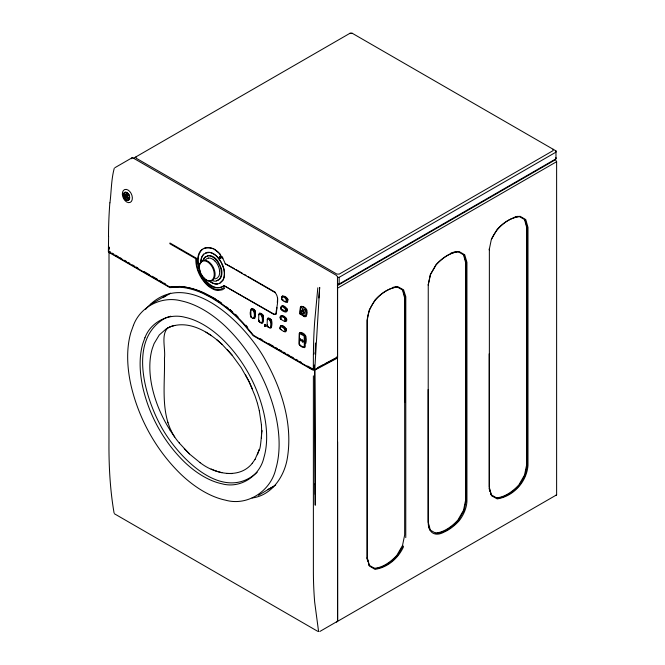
<?xml version="1.0" encoding="UTF-8"?>
<svg xmlns="http://www.w3.org/2000/svg" width="665" height="665" viewBox="0 0 665 665"><rect width="100%" height="100%" fill="white"/><g stroke="black" fill="none" stroke-linecap="round" stroke-linejoin="round"><path stroke-width="1" d="M337.371 285.634L555.475 159.708L556.622 161.695L337.621 288.128L337.612 357.329L314.761 369.599L312.5 369.391L253.54 335.351L243.523 323.348A111.936 64.63 60 0 0 219.949 302.492L211.553 297.139L203.158 292.8A111.936 64.621 60 0 0 179.592 286.44L169.575 286.873L108.378 251.545L108.611 236.017M109.085 251.644L110.149 252.035L109.01 251.711L108.969 441.66C108.802 465.525 110.016 489.473 114.081 513.014M313.39 354.246L313.331 369.748M337.621 441.784L337.621 621.31L336.482 621.975L556.622 494.868L556.622 161.695M405.243 402.308L405.243 298.369L403.073 290.356L396.822 286.723M489.182 353.838L489.182 486.855L491.352 494.868M405.766 537.578L405.8 296.681L403.58 289.832L397.936 286.756C381.685 289.366 368.476 303.822 367.205 320.222L367.205 558.226L369.408 566.04L375.018 569.34C387.72 567.528 398.36 558.184 403.555 546.697M489.365 248.585L489.365 488.792L491.593 495.799L497.229 498.9C513.496 496.314 526.722 481.842 527.985 465.417L527.985 227.388L525.766 219.6L520.138 216.316C507.42 218.162 496.788 227.521 491.601 239.043M264.894 324.952C264.753 323.232 266.274 325.784 265.751 326.316C263.215 326.149 265.85 323.664 265.751 326.316L264.603 325.659C265.601 324.046 265.401 324.379 264.894 324.952L264.72 325.925L265.734 326.374M265.501 325.301L265.751 326.316M126.217 194.404L125.685 194.779A1.87 1.205 66.2 0 1 125.876 194.429L126.159 194.296M315.268 352.392L315.21 354.295L315.418 342.982M305.759 343.572C307.055 338.859 306.249 332.924 300.339 332.384L299.857 332.899M314.761 369.599L319.674 287.396L318.834 297.937M314.088 369.815L314.296 365.035M276.981 307.562L276.291 313.813L275.352 314.512L273.631 314.296L223.806 285.526L223.232 286.166M277.313 302.55L277.637 297.878M281.42 307.513C281.436 301.935 290.921 310.879 285.908 311.661M315.193 484.137L315.235 483.596L315.235 505.225L314.761 370.131L337.612 357.961L336.739 357.454L324.861 363.788M317.82 287.804L314.728 321.045A455.425 262.941 -60 0 0 313.431 354.221M109.958 202.817C111.396 191.37 111.23 179.276 114.289 168.203M281.619 297.953L282.01 296.316C284.678 294.969 289.416 298.818 287.579 301.835C285.202 303.182 279.948 299.641 282.01 296.873C284.146 296.066 288.743 301.137 285.618 301.835M282.093 297.729L282.484 296.091M258.776 314.836C262.002 311.503 264.005 323.514 260.846 322.833M267.247 319.732C270.472 316.39 272.475 328.402 269.308 327.72M259.259 449.665C261.17 449.291 262.5 415.692 261.428 438.019M251.312 309.383L251.844 308.427C256.499 308.967 255.684 314.986 254.886 318.153L253.831 318.186M259.308 314.005L259.84 313.049C264.495 313.589 263.689 319.607 262.883 322.766L261.827 322.799M267.779 318.892L268.311 317.937C272.966 318.477 272.151 324.495 271.353 327.654L270.298 327.687M131.687 158.736L131.82 157.938L132.983 157.913L336.307 275.293L337.471 276.665L337.612 620.478L337.03 621.542L319.815 631.484M108.453 251.403L109.176 247.347L108.378 251.545L108.877 251.096M300.771 307.272L301.386 306.266C306.723 306.64 308.41 312.143 306.108 316.407L305.011 316.465L302.384 314.952M428.169 285.127L430.33 274.62L436.016 264.753A39.277 22.677 -60 0 1 458.409 251.827M489.182 249.899L491.352 239.392L497.029 229.525A39.277 22.677 -60 0 1 519.432 216.599M219.55 256.815L219.965 256.141A1.197 0.748 64.3 0 1 220.996 256.74C222.351 258.801 219.242 258.934 219.55 256.815L220.622 258.519L220.073 258.195M257.397 454.777L259.308 449.532L255.044 459.365M129.093 198.852C128.86 195.369 129.276 198.835 128.096 199.949L127.231 200.099A4.214 2.718 66.2 0 1 125.569 199.317L126.683 199.6L124.197 197.355L123.923 193.839L124.147 195.577L124.205 193.798L124.954 192.75L127.655 193.573M129.118 198.868L129.193 198.669A4.131 2.668 66.2 0 0 129.268 196.616C130.149 194.72 124.164 192.285 127.647 193.59M275.958 314.005C276.249 307.255 280.173 298.061 275.036 292.509L225.211 263.739C222.276 255.476 214.072 244.886 204.147 248.195M167.879 327.887C160.731 334.603 165.735 348.876 164.455 358.393C165.286 386.631 158.736 420.006 179.4 443.098L179.276 442.94M403.073 545.832L397.396 555.699A39.277 22.677 -60 0 1 375.002 568.625L368.743 564.992M280.588 325.983C282.733 323.996 288.627 329.665 285.418 331.527M287.105 302.06C288.851 298.976 284.853 296.515 282.301 296.141M252.21 463.364L255.111 459.266M145.635 309.291C185.452 262.717 246.865 324.62 266.249 361.677C282.234 390.771 292.849 424.744 287.347 458.143C284.396 476.522 271.736 495.475 252.06 498.002M203.822 254.13L202.434 255.992A17.024 10.357 65.9 0 0 200.963 262.725M202.501 249.225C196.898 254.313 197.405 262.933 199.616 269.558M252.293 463.281C239.358 479.507 214.554 474.079 200.148 462.657M257.147 472.291C222.526 504.228 177.563 456.489 161.263 426.83C144.646 396.689 127.173 338.219 166.208 317.621M167.763 422.275L167.879 422.79M163.133 297.646L170.606 293.157M258.427 495.342L275.701 485.001M205.385 257.014L208.478 255.543A13.217 8.105 63.8 0 1 217.854 261.004L221.403 268.51A13.624 8.612 63.8 0 1 220.747 277.829L219.6 279.342L216.433 280.854M219.583 283.39L222.85 280.223A17.024 10.806 63.6 0 0 223.664 268.569L221.096 262.11L217.039 256.707A16.475 10.033 63.5 0 0 209.808 252.476L205.427 252.958M223.565 285.975C202.118 298.519 183.324 240.356 213.523 248.677M174.654 437.013L174.687 436.988C164.105 422.233 156.258 405.451 152.235 387.712A85.17 49.177 60 0 1 152.235 348.759L154.081 343.622L159.251 335.002L166.208 328.851L170.789 326.507L168.037 327.812M555.475 495.533L556.622 494.868M115.02 167.63L132.26 157.663M133.216 158.428L350.031 33.25L352.209 33.25L555.965 150.889L555.973 152.152L339.15 277.33L337.695 277.33M150.872 304.238L166.001 295.509M225.211 263.739L234.437 268.693M223.806 285.526L273.963 314.104L275.676 314.321M170.706 326.532L170.282 326.781C189.118 319.932 208.527 331.785 222.01 344.304L216.815 339.749M555.965 150.889L555.973 158.819L339.15 283.997L339.15 277.33M222.143 344.437L232.11 355.21L241.262 367.762L249.018 381.544L252.359 388.9M249.018 381.544L255.077 396.016L257.505 403.489M257.422 403.322L259.342 410.754M259.275 410.596L261.453 424.877M179.359 443.114L189.492 454.004L200.248 462.774M261.412 424.736L261.711 431.602M221.877 472.699L216.549 471.202M232.11 473.571L227.048 473.48M317.546 367.679L323.032 364.761M268.02 489.423L273.556 486.605M315.235 494.411L314.761 370.131L312.5 369.923L253.199 335.692L243.307 323.838A111.188 64.197 60 0 0 219.891 303.124L211.553 297.812L203.216 293.498A111.188 64.197 60 0 0 179.808 287.18L169.908 287.604L109.534 252.742L109.01 251.711L110.149 252.035M167.131 317.338L170.805 316.191M215.144 278.893L217.38 277.962L218.685 276.407A15.012 9.476 63.9 0 0 219.342 274.836L219.641 272.958A15.079 9.51 64 0 0 219.591 270.896M211.952 280.705L210.539 281.096A11.114 6.958 65.4 0 1 202.734 276.515M221.694 287.139C214.346 289.691 207.447 283.365 203.656 277.637M170.764 326.515L174.804 325.385M170.863 287.056L180.755 286.632A111.188 64.197 60 0 1 204.172 292.949L212.509 297.263M287.297 302.01L284.869 300.913M285.784 321.494C289.948 319.275 279.932 311.852 280.913 317.72M349.906 33.316L352.334 33.316M337.654 283.93L339.275 283.93M208.594 258.062L210.107 258.128A14.68 8.961 63.5 0 1 211.711 258.66L213.324 259.583M203.914 260.223L205.443 260.298A11.097 6.85 64.1 0 1 212.966 266.69A11.097 7.007 64 0 1 211.952 280.705M205.909 332.126L211.387 335.634M216.682 471.261L211.121 469.016M304.055 316.399L304.986 316.166L305.401 310.281L300.655 307.297L300.065 313.897L304.528 316.706L305.626 316.648C307.928 312.384 306.249 306.881 300.913 306.507L300.297 307.513L299.824 312.301L301.037 314.686M284.961 311.636L285.817 311.411L285.834 309.541M284.429 321.361C288.943 315.559 271.993 315.019 284.919 321.602C291.087 319.316 275.776 311.22 281.544 319.649M284.063 331.411C288.302 329.74 277.197 323.24 280.455 329.283C293.074 338.809 280.023 318.07 280.223 328.527M252.841 318.211C255.227 318.776 255.003 309.541 251.378 309.508C249.325 311.577 249.666 318.676 254.13 318.601L254.412 318.427C255.21 315.26 256.025 309.25 251.37 308.701L250.838 309.666L250.946 316.424M236.216 269.716L242.442 273.315M244.221 274.337L246 275.368M247.779 276.399L275.368 292.317M285.069 311.17L282.151 309.408M336.739 356.822L337.612 357.329M111.986 253.066L113.773 254.097M115.56 255.127L118.237 256.665M120.016 257.696L121.803 258.727M124.48 260.273L126.259 261.303M128.046 262.334L129.833 263.365M132.51 264.911L134.288 265.942M136.076 266.964L137.855 267.995M144.106 271.603L149.45 274.695M152.127 276.241L157.48 279.325M159.268 280.356L161.944 281.902M163.723 282.933L165.51 283.963M260.397 338.743L262.176 339.773M268.419 343.373L273.764 346.465M275.551 347.496L277.33 348.526M279.117 349.557L281.794 351.095M283.573 352.126L285.36 353.157M287.139 354.187L289.815 355.733M291.594 356.756L293.381 357.787M296.058 359.333L297.837 360.363M299.624 361.394L301.403 362.425M307.646 366.024L312.999 369.117M317.737 631.326L114.43 513.779M518.858 216.266L525.109 219.899L527.279 227.912L527.279 464.868L525.109 475.375L519.423 485.242A39.277 22.677 -60 0 1 497.029 498.168L490.778 494.536M457.836 251.495L464.095 255.127L466.256 263.141L466.256 500.088L464.095 510.604L458.409 520.471A39.277 22.677 -60 0 1 436.016 533.396L429.756 529.764M125.768 199.916L126.392 200.281A4.422 2.86 66.2 0 0 129.675 198.037A4.406 2.843 66.2 0 0 128.594 194.197M216.674 299.915L213.34 297.795L221.636 303.265M218.344 300.979L220.847 302.575M214.421 249.084L218.835 252.658M303.938 335.792L299.416 333.572L299.05 343.63C299.159 345.576 303.539 348.809 304.337 346.681L304.188 336.083M285.443 308.942L285.925 309.89C279.583 301.586 278.718 311.835 286.166 312.018C289.549 309.092 280.123 302.617 280.971 308.261M226.516 306.889L228.137 308.119M227.305 349.649L232.26 355.343M268.477 327.188L267.155 324.861M260.007 322.301L258.693 319.973M281.179 329.69L280.472 328.992M282.06 309.94L281.12 308.768M282.708 300.164L281.794 299.433M229.658 309.366L232.501 311.885M235.344 314.404L236.765 315.667M109.018 252.326L109.534 252.742M229.708 309.433L232.758 312.193M235.044 314.262L238.087 317.022M267.463 326.457L269.824 327.961L270.879 327.936C271.677 324.769 272.492 318.751 267.837 318.211L267.305 319.167L267.106 325.343L268.028 326.981L267.264 326.116M258.993 321.569L261.353 323.074L262.409 323.049C263.215 319.882 264.022 313.863 259.367 313.323L258.835 314.279L258.635 320.447L259.566 322.093L258.801 321.228M250.996 316.956L251.561 317.471L250.796 316.607M299.391 344.761L299.957 345.285L299.2 344.412M280.231 329.017L280.746 329.499L280.056 328.693M280.597 318.959L281.112 319.441L280.431 318.635M300.065 313.897L300.622 314.42L299.89 313.539M281.129 309.233L281.644 309.715L280.963 308.901M282.492 299.233L283.182 299.94M245.884 325.168L247.721 327.288M214.886 260.913L216.308 262.567A14.821 9.144 64.1 0 1 217.538 264.487L218.536 266.574M251.237 316.931L251.594 317.363M245.427 374.711L249.101 381.718M281.636 299.1L282.301 299.923L281.777 298.984M219.442 253.24L220.331 254.371M222.085 256.715L223.033 258.236M189.4 453.846L184.238 448.634M269.766 320.123L270.214 320.763M261.295 315.235L261.744 315.875M259.425 320.771L259.707 321.27M253.299 310.613L253.872 311.627L253.548 310.904M284.437 328.776L284.953 329.715L284.67 329.042M284.844 318.701L285.343 319.649L285.069 318.976M304.977 309.632L305.501 310.663L305.218 309.932M286.158 299.117L286.54 299.724M271.204 319.607L271.677 320.646M262.741 314.72L263.215 315.759M254.737 310.098L255.21 311.145M305.385 335.301L305.842 336.349M285.85 328.286L286.266 329.258M286.258 318.227L286.665 319.208M318.593 631.575L314.678 602.166A432.333 249.608 -60 0 1 313.381 570.495L313.381 375.866M306.432 309.183L306.856 310.247M286.856 308.494L287.247 309.483M219.566 257.189L219.841 257.904M287.579 298.693L287.945 299.682M524.544 219.575L526.705 227.58L526.705 464.536L524.535 475.043L518.858 484.91A39.277 22.677 -60 0 1 496.464 497.836M463.522 254.803L465.683 262.808L465.683 499.764L463.522 510.271L457.836 520.138A39.277 22.677 -60 0 1 435.442 533.064M489.157 488.526L489.964 491.535M402.508 290.023L404.669 298.036L404.669 534.993L402.508 545.5L396.822 555.366A39.277 22.677 -60 0 1 374.428 568.292M430.33 530.096L428.169 522.083L428.252 284.703L430.488 274.512L436.132 264.778A39.867 23.017 -60 0 1 459.05 251.545L464.694 254.753L466.93 262.343L466.938 500.953A22.585 13.042 -60 0 1 459.066 520.87A39.817 22.984 -60 0 1 443.912 532.166A22.593 13.051 -60 0 1 428.243 523.197L428.169 389.507M428.676 525.757L429.49 528.758M369.316 565.317L367.147 557.312L367.155 320.355L369.316 309.848L375.002 299.982A39.268 22.677 -60 0 1 397.396 287.056M366.847 557.985L367.662 560.986M219.608 270.904L219.234 268.743A15.004 9.36 64.2 0 0 218.519 266.574M108.611 246.831L108.719 248.535M108.653 246.308L108.744 248.22M555.965 157.563L555.973 158.819M553.105 149.226L553.105 150.631L339.275 274.08L336.847 274.08L136.084 158.17L136.076 156.774M450.87 253.174A39.277 22.677 -60 0 1 456.888 251.586M514.943 216.923A39.277 22.677 -60 0 1 517.91 216.358M392.907 287.38A39.268 22.677 -60 0 1 395.875 286.815M200.788 262.8A17.024 10.349 65.9 0 1 202.26 256.067L203.648 254.205L207.671 252.301A16.5 10.066 63.7 0 1 219.384 259.126L222.767 265.194L223.839 268.485A17.032 10.815 63.6 0 1 223.016 280.14L219.749 283.315L217.438 284.005A16.559 10.465 65.9 0 1 208.594 280.406M203.49 260.397A13.608 8.337 65.4 0 1 205.377 257.006M202.9 260.663A13.599 8.329 65.4 0 1 204.795 257.272L207.896 255.817A13.234 8.105 63.8 0 1 217.28 261.287L219.982 266.15A13.608 8.603 63.8 0 1 219.034 279.624L215.859 281.129A13.283 8.387 65.8 0 1 212.01 280.455M213.315 259.633A14.672 8.928 63.6 0 1 214.862 260.963M208.594 258.062A14.821 9.111 64 0 0 207.214 258.452L206.042 259.275A15.012 9.219 65.3 0 0 205.726 259.649M200.514 272.492A11.097 6.833 64.7 0 1 200.015 271.029M199.816 270.298A11.097 6.833 64.7 0 1 203.922 260.256M200.248 272.658A10.607 6.658 65.2 0 0 211.196 280.514A10.607 6.658 65.2 0 0 212.251 267.047A10.607 6.658 65.2 0 0 201.079 262.101A10.59 6.517 65 0 0 200.29 272.65M202.301 275.9A11.114 6.958 65.4 0 1 201.512 274.587M217.605 283.938A16.55 10.499 66.1 0 1 210.331 281.661M108.511 236.075A455.517 263.074 -60 0 1 109.841 202.875M129.409 196.449A4.214 2.718 66.2 0 1 126.4 200.099L125.81 199.741A4.214 2.718 66.2 0 1 123.574 195.867A4.239 2.743 66.2 0 1 123.557 194.38A4.214 2.718 66.2 0 1 125.544 192.343A4.214 2.718 66.2 0 1 128.511 194.321M126.965 192.576A4.406 2.843 66.2 0 1 128.112 193.557A4.422 2.86 66.2 0 1 129.326 195.668M125.785 199.916A4.422 2.86 66.2 0 1 123.416 194.296A4.422 2.86 66.2 0 1 126.973 192.592M299.3 333.622L299.341 344.254L300.389 345.517L304.661 347.67L305.227 346.698L305.185 336.066L300.647 332.791L299.574 332.832L299.3 333.622M195.843 258.735C195.518 267.654 199.317 276.407 205.136 283.041A22.618 13.466 61.7 0 0 209.874 287.305L213.257 289.242A22.618 13.466 61.7 0 0 218.07 290.522L222.251 289.84L224.604 288.377L224.08 287.521L220.564 289.333L217.812 289.566A21.662 12.918 61.8 0 1 213.207 288.377L209.957 286.474A21.662 12.918 61.8 0 1 205.443 282.425C199.691 275.875 196.025 267.155 196.574 258.353L169.949 242.991L169.899 243.756L195.843 258.735M300.43 338.934L300.372 340.746L301.669 340.571L300.43 338.934M302.093 339.89L302.292 341.719L302.093 339.89M302.741 340.272L302.941 342.093L302.741 340.272M125.211 194.413L125.328 194.853L126.325 194.097L126.15 195.128C125.643 194.97 126.915 196.682 127.239 194.97C128.079 195.011 128.029 197.098 126.899 196.89C128.237 200.614 126.782 195.011 128.062 198.719L126.816 198.411L126.624 196.632C128.004 195.626 125.56 196.491 125.868 197.555L125.203 197.721C125.128 196.549 126.042 194.745 125.211 194.413M127.763 195.252L127.323 195.618L127.763 195.252M124.995 196.923C125.569 198.411 126.367 195.086 124.995 196.923M302.666 309.782L302.733 311.918L302.666 309.782M133.432 325.368L130.922 332.317A115.278 66.558 60 0 0 130.93 385.043C138.761 418.908 156.333 450.612 181.404 474.744A103.349 59.667 60 0 0 225.369 500.13C247.663 506.472 270.963 490.903 275.85 468.717A115.278 66.558 60 0 0 275.85 415.991C268.02 382.126 250.447 350.422 225.369 326.299A103.349 59.667 60 0 0 181.404 300.913C161.969 295.642 140.431 306.382 133.432 325.368M144.937 337.729L142.842 343.539A96.317 55.611 60 0 0 142.85 387.595C149.392 415.883 164.072 442.375 185.02 462.532A86.35 49.858 60 0 0 221.753 483.738C240.381 489.041 259.849 476.032 263.93 457.503A96.317 55.611 60 0 0 263.93 413.447C257.388 385.151 242.708 358.659 221.753 338.502A86.35 49.858 60 0 0 185.02 317.296C168.785 312.891 150.789 321.868 144.937 337.729M303.307 310.646L303.39 311.403A1.646 1.081 67.7 0 1 302.899 313.714A1.638 1.081 68 0 1 301.428 312.084A1.638 1.081 68 0 1 302.326 310.58L301.81 310.065A2.219 1.455 68 0 0 301.112 312.359A2.203 1.455 67.7 0 0 303.614 314.055A2.203 1.455 67.7 0 0 303.307 310.655M170.681 430.139L170.282 430.521L170.681 430.139M265.709 326.424L264.603 325.659L265.676 326.449M122.352 194.155A6.999 4.522 66.2 0 0 130.032 202.476A6.999 4.522 66.2 0 0 129.692 191.404A6.999 4.522 66.2 0 0 122.352 194.155"/></g></svg>
